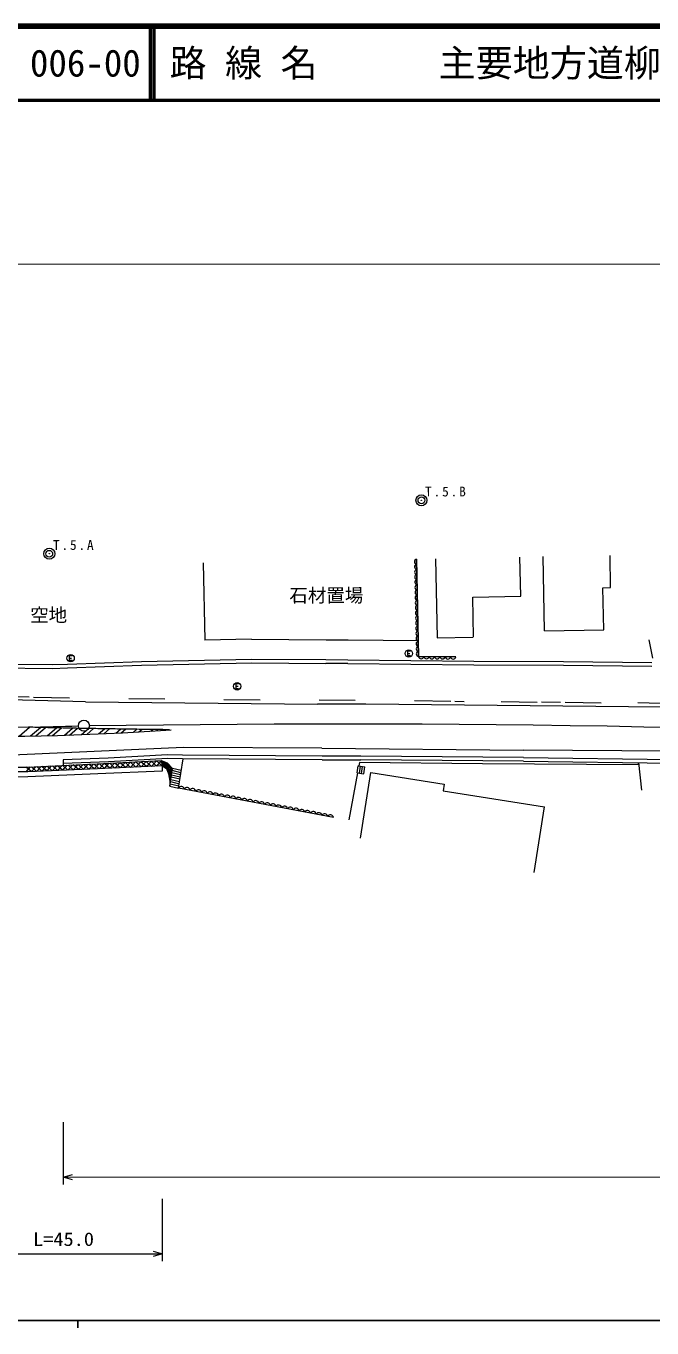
# Model space of a CAD drawing. Units: millimetres, scale not verified. Extents: x 40000 to 680000, y 20000 to 380000.
# Drawn here: x 160992 to 245534, y 204000 to 380000 of the extents above; entities that cross this region are included whole.
import ezdxf
from ezdxf.enums import TextEntityAlignment as Align

# ---------------------------------------------------------------- set-up
doc = ezdxf.new("R2010")
doc.units = ezdxf.units.MM
doc.header["$LTSCALE"] = 1000
doc.linetypes.add('CHAIN', pattern=[18.5, 12, -1.5, 3.5, -1.5])
for name, color, linetype, lineweight in [('M-BGD', 7, 'Continuous', 13), ('M-BMK', 2, 'CHAIN', 13), ('M-BMK-SRVR', 3, 'Continuous', 13), ('M-STR-HTXT', 7, 'Continuous', 13), ('M-STR-STRC', 7, 'Continuous', 13), ('M-TTL', 2, 'Continuous', 140), ('M-TTL-BAND', 7, 'Continuous', 25), ('M-TTL-LINE', 7, 'Continuous', 50)]:
    doc.layers.add(name, color=color, linetype=linetype, lineweight=lineweight)
doc.layers.add('M-TTL-TXT', color=7, linetype='Continuous')
doc.styles.add('ＭＳ ゴシック', font='')
doc.styles.get('ＭＳ ゴシック').set_extended_font_data('MS Gothic')

msp = doc.modelspace()

# ---------------------------------------------------------------- linework, layer by layer
at = {"layer": 'M-BGD'}
for p, q in [((227817, 302928), (227706, 308213)), ((231042, 298247), (230853, 308272)), ((239958, 304093), (239876, 308442)), ((184924, 307430), (185143, 296981)), ((213737, 307920), (214013, 294772)), ((214013, 294772), (213737, 307920)), ((216278, 307974), (216502, 297301)), ((221322, 302792), (227817, 302928)), ((221435, 297405), (221322, 302792)), ((238911, 304073), (239958, 304093)), ((239018, 298397), (238911, 304073)), ((231042, 298247), (239018, 298397)), ((191448, 297106), (185143, 296981)), ((191448, 297106), (201530, 297044)), ((201530, 297044), (204489, 297014)), ((204489, 297014), (213968, 296922)), ((216502, 297301), (221355, 297403)), ((245655, 294541), (245179, 297015)), ((166581, 293726), (176593, 294111)), ((167209, 294870), (166819, 294869)), ((166819, 294869), (166820, 294259)), ((166820, 294544), (167150, 294545)), ((166820, 294259), (167210, 294260)), ((176593, 294111), (191466, 294405)), ((191466, 294405), (201502, 294344)), ((201502, 294344), (204462, 294314)), ((204462, 294314), (221471, 294149)), ((212899, 295497), (212509, 295497)), ((212509, 295497), (212509, 294887)), ((212509, 295172), (212839, 295172)), ((212509, 294887), (212899, 294887)), ((214013, 294772), (219033, 294723)), ((219033, 294723), (214013, 294772)), ((221471, 294149), (233582, 294082)), ((233582, 294082), (245532, 293968)), ((154520, 293239), (164575, 293169)), ((154531, 293739), (164570, 293669)), ((164570, 293669), (166581, 293726)), ((164575, 293169), (166598, 293226)), ((166598, 293226), (176608, 293612)), ((176608, 293612), (191469, 293905)), ((191469, 293905), (201499, 293844)), ((204458, 293814), (201499, 293844)), ((204458, 293814), (221468, 293649)), ((221468, 293649), (233578, 293582)), ((233578, 293582), (245528, 293468)), ((189699, 291065), (189309, 291065)), ((189309, 291065), (189309, 290455)), ((189309, 290740), (189639, 290740)), ((189309, 290455), (189699, 290455)), ((169014, 288653), (156681, 288966)), ((169014, 288653), (200356, 288349)), ((206899, 288318), (200356, 288349)), ((246823, 287912), (206899, 288318)), ((160061, 284003), (161462, 285214)), ((161610, 285210), (161317, 285218)), ((161903, 285202), (161610, 285210)), ((161614, 284026), (162943, 285175)), ((162196, 285195), (161903, 285202)), ((162489, 285187), (162196, 285195)), ((162315, 284039), (163610, 285158)), ((162782, 285179), (162489, 285187)), ((163075, 285172), (162782, 285179)), ((163368, 285164), (163075, 285172)), ((163661, 285157), (163368, 285164)), ((163954, 285150), (163661, 285157)), ((163880, 284072), (165096, 285123)), ((164247, 285143), (163954, 285150)), ((164540, 285136), (164247, 285143)), ((164834, 285129), (164540, 285136)), ((165127, 285123), (164834, 285129)), ((165420, 285116), (165127, 285123)), ((164586, 284089), (165765, 285108)), ((165713, 285109), (165420, 285116)), ((166006, 285103), (165713, 285109)), ((166299, 285097), (166006, 285103)), ((166163, 284133), (167254, 285077)), ((166592, 285090), (166299, 285097)), ((166885, 285084), (166592, 285090)), ((166876, 284155), (167925, 285063)), ((167178, 285078), (166885, 285084)), ((167471, 285072), (167178, 285078)), ((167764, 285066), (167471, 285072)), ((168058, 285060), (167764, 285066)), ((168351, 285055), (168058, 285060)), ((168644, 285049), (168351, 285055)), ((168465, 284210), (169419, 285034)), ((168937, 285043), (168644, 285049)), ((169230, 285038), (168937, 285043)), ((169183, 284237), (170091, 285022)), ((169523, 285033), (169230, 285038)), ((169816, 285027), (169523, 285033)), ((170109, 285022), (169816, 285027)), ((170402, 285017), (170109, 285022)), ((170696, 285012), (170402, 285017)), ((170989, 285007), (170696, 285012)), ((170785, 284303), (171587, 284996)), ((171282, 285002), (170989, 285007)), ((171575, 284997), (171282, 285002)), ((171509, 284335), (172261, 284985)), ((171868, 284992), (171575, 284997)), ((172161, 284987), (171868, 284992)), ((172454, 284982), (172161, 284987)), ((172747, 284978), (172454, 284982)), ((173041, 284973), (172747, 284978)), ((173334, 284968), (173041, 284973)), ((173124, 284412), (173760, 284962)), ((173627, 284964), (173334, 284968)), ((173920, 284959), (173627, 284964)), ((173854, 284449), (174435, 284952)), ((174213, 284955), (173920, 284959)), ((174506, 284951), (174213, 284955)), ((174799, 284946), (174506, 284951)), ((175092, 284942), (174799, 284946)), ((175386, 284938), (175092, 284942)), ((175679, 284933), (175386, 284938)), ((175483, 284538), (175936, 284930)), ((175972, 284929), (175679, 284933)), ((176265, 284925), (175972, 284929)), ((176219, 284581), (176612, 284920)), ((176558, 284921), (176265, 284925)), ((176851, 284917), (176558, 284921)), ((177144, 284913), (176851, 284917)), ((177437, 284909), (177144, 284913)), ((177731, 284905), (177437, 284909)), ((178024, 284901), (177731, 284905)), ((177862, 284682), (178114, 284900)), ((178317, 284897), (178024, 284901)), ((178610, 284893), (178317, 284897)), ((178604, 284730), (178791, 284891)), ((178903, 284890), (178610, 284893)), ((179196, 284886), (178903, 284890)), ((179489, 284882), (179196, 284886)), ((179783, 284878), (179489, 284882)), ((180076, 284875), (179783, 284878)), ((180369, 284871), (180076, 284875)), ((182265, 282474), (142604, 280723)), ((200923, 282365), (182265, 282474)), ((200923, 282365), (228181, 282096)), ((248086, 281955), (228181, 282096)), ((161014, 279188), (161614, 279844)), ((161147, 279823), (170594, 280249)), ((161712, 279211), (162322, 279876)), ((162395, 279240), (161729, 279849)), ((162418, 279241), (163029, 279908)), ((163102, 279270), (162435, 279881)), ((163123, 279271), (163736, 279940)), ((163810, 279300), (163141, 279913)), ((163829, 279301), (164443, 279972)), ((164517, 279330), (163846, 279945)), ((164534, 279331), (165151, 280004)), ((165225, 279360), (164552, 279977)), ((165240, 279361), (165858, 280036)), ((165932, 279390), (165257, 280008)), ((165945, 279391), (166565, 280068)), ((166640, 279420), (165963, 280040)), ((172101, 281037), (165990, 280784)), ((165990, 280784), (166016, 280043)), ((172125, 280538), (166008, 280284)), ((166651, 279421), (167272, 280099)), ((167347, 279451), (166668, 280072)), ((167356, 279451), (167979, 280131)), ((168054, 279481), (167374, 280104)), ((168062, 279481), (168687, 280163)), ((168762, 279511), (168079, 280136)), ((168767, 279511), (169394, 280195)), ((169469, 279541), (168785, 280168)), ((169473, 279541), (170101, 280227)), ((170177, 279571), (169490, 280200)), ((170178, 279571), (170810, 280260)), ((170884, 279601), (170196, 280231)), ((170594, 280249), (179248, 280692)), ((179361, 279974), (170660, 279591)), ((170884, 279601), (171521, 280297)), ((171590, 279632), (170899, 280265)), ((171590, 279632), (172232, 280333)), ((172297, 279663), (171601, 280301)), ((180116, 281472), (172101, 281037)), ((180128, 280972), (172125, 280538)), ((172297, 279663), (172944, 280370)), ((173003, 279694), (172302, 280337)), ((173003, 279694), (173655, 280406)), ((173710, 279725), (173003, 280373)), ((174416, 279756), (173704, 280408)), ((173710, 279725), (174366, 280442)), ((175122, 279787), (174405, 280444)), ((174416, 279756), (175078, 280479)), ((175829, 279819), (175106, 280480)), ((175122, 279787), (175789, 280515)), ((176535, 279850), (175808, 280516)), ((175829, 279819), (176500, 280551)), ((177242, 279881), (176509, 280552)), ((176535, 279850), (177211, 280588)), ((177948, 279912), (177210, 280588)), ((177242, 279881), (177923, 280624)), ((178655, 279943), (177911, 280624)), ((177948, 279912), (178634, 280661)), ((179361, 279974), (178612, 280659)), ((178655, 279943), (179262, 280606)), ((179248, 280692), (179361, 279974)), ((179248, 280692), (180071, 280377)), ((179361, 279974), (179372, 279277)), ((179361, 279974), (179957, 279619)), ((180071, 280377), (180789, 279634)), ((182136, 281454), (180116, 281472)), ((182131, 280954), (180128, 280972)), ((181593, 276984), (182195, 280953)), ((200985, 280802), (182131, 280954)), ((200989, 281303), (182136, 281454)), ((200985, 280802), (206205, 280807)), ((206209, 281307), (200989, 281303)), ((205722, 279037), (205857, 279980)), ((205857, 279980), (206748, 279853)), ((206024, 280444), (205937, 279969)), ((206019, 278995), (206153, 279938)), ((222667, 280259), (206024, 280444)), ((228197, 280629), (206205, 280807)), ((228202, 281129), (206209, 281307)), ((206316, 278952), (206450, 279896)), ((206613, 278910), (206748, 279853)), ((243722, 280109), (222667, 280259)), ((228197, 280629), (248232, 280365)), ((228202, 281129), (248236, 280865)), ((243723, 280113), (243727, 280427)), ((243727, 280427), (244113, 276722)), ((141008, 279676), (161147, 279823)), ((161231, 279190), (159434, 279174)), ((161249, 278491), (159440, 278474)), ((161687, 279210), (161019, 279822)), ((170660, 279591), (161231, 279190)), ((170691, 278892), (161249, 278491)), ((179372, 279277), (170691, 278892)), ((179957, 279619), (180251, 278930)), ((180251, 278930), (180420, 277931)), ((180421, 277258), (180789, 279634)), ((180559, 278150), (181731, 277876)), ((181770, 278176), (180605, 278448)), ((181816, 278472), (180651, 278745)), ((181862, 278769), (180697, 279041)), ((181908, 279065), (180743, 279338)), ((181954, 279362), (180789, 279634)), ((205765, 279031), (204601, 272700)), ((205722, 279037), (206613, 278910)), ((206174, 270234), (207566, 279104)), ((207566, 279104), (217486, 277526)), ((180420, 277931), (180421, 277258)), ((180421, 277258), (181593, 276984)), ((180468, 277555), (181639, 277281)), ((180513, 277853), (181685, 277579)), ((202503, 272996), (181593, 276984)), ((202503, 272996), (181593, 276984)), ((217486, 277526), (217344, 276623)), ((217344, 276623), (231006, 274450)), ((229615, 265579), (231006, 274450))]:
    msp.add_line(p, q, dxfattribs=at)
for centre in [(167015, 294544), (212704, 295172), (189504, 290740)]:
    msp.add_circle(centre, 498, dxfattribs=at)
for centre, radius, start, end in [((213798, 307575), 350, 99.99709, 262.4023), ((213812, 306883), 350, 99.99709, 262.4023), ((213827, 306191), 350, 99.99709, 262.4023), ((213841, 305499), 350, 99.99709, 262.4023), ((213856, 304807), 350, 99.99709, 262.4023), ((213870, 304115), 350, 99.99709, 262.4023), ((213885, 303423), 350, 99.99709, 262.4023), ((213899, 302731), 350, 99.99709, 262.4023), ((213914, 302039), 350, 99.99709, 262.4023), ((213928, 301347), 350, 99.99709, 262.4023), ((213943, 300655), 350, 99.99709, 262.4023), ((213957, 299963), 350, 99.99709, 262.4023), ((213972, 299271), 350, 99.99709, 262.4023), ((213986, 298579), 350, 99.99709, 262.4023), ((214001, 297887), 350, 99.99709, 262.4023), ((214016, 297195), 350, 99.99709, 262.4023), ((214030, 296503), 350, 99.99709, 262.4023), ((214044, 295811), 350, 99.99709, 262.4023), ((214059, 295119), 350, 99.99709, 262.4023), ((214372, 294832), 364, 189.61177, 349.27516), ((215089, 294825), 364, 189.61177, 349.27516), ((215806, 294818), 364, 189.61177, 349.27516), ((216523, 294811), 364, 189.61177, 349.27516), ((217240, 294804), 364, 189.61177, 349.27516), ((217957, 294797), 364, 189.61177, 349.27516), ((218675, 294790), 364, 189.61177, 349.27516), ((155656, 633329), 349354, 262.55348, 274.09651), ((179360, 280312), 202, 0.05208, 113.82057), ((179161, 280316), 202, 0.05208, 53.22929), ((179260, 280143), 202, 0.05208, 77.47493), ((179358, 279969), 202, 0.05208, 98.02678), ((179159, 279974), 202, 0.05208, 17.75365), ((179457, 279796), 202, 0.05208, 118.46019), ((179459, 280139), 202, 0.05208, 118.46019), ((179262, 280486), 202, 0.05208, 47.71065), ((179558, 279966), 202, 0.05208, 118.46019), ((179560, 280308), 202, 0.05208, 118.46019), ((179656, 279792), 202, 0.05208, 118.46019), ((179658, 280135), 202, 0.05208, 118.46019), ((179461, 280482), 202, 0.05208, 15.688), ((179757, 279961), 202, 0.05208, 118.46019), ((179759, 280304), 202, 96.29881, 118.46019), ((179856, 279788), 202, 0.05208, 118.46019), ((179858, 280131), 202, 0.05208, 118.46019), ((179957, 279957), 202, 0.05208, 118.46019), ((179759, 280304), 202, 0.05208, 41.8098), ((180055, 279784), 202, 0.05208, 118.46019), ((180057, 280127), 202, 68.60701, 118.46019), ((180156, 279953), 202, 0.05208, 118.46019), ((180255, 279780), 202, 0.05208, 118.46019), ((180057, 280127), 202, 0.05208, 19.37782), ((180454, 279776), 202, 89.4442, 118.46019), ((179755, 279619), 202, 0.05208, 118.46019), ((179955, 279615), 202, 2.20409, 118.46019), ((180053, 279441), 202, 63.61345, 118.46019), ((179885, 279588), 203, 315.74996, 9.35448), ((180032, 279244), 203, 315.74996, 90.51021), ((180154, 279611), 202, 4.35774, 118.46019), ((180253, 279438), 202, 68.73308, 113.34056), ((180180, 278899), 203, 315.74996, 90.51021), ((180074, 279465), 203, 315.74996, 51.25664), ((180221, 279121), 203, 315.74996, 90.51021), ((180353, 279607), 202, 6.5161, 118.46019), ((180115, 279686), 203, 315.74996, 342.47984), ((180262, 279342), 203, 315.74996, 90.51021), ((180138, 278678), 203, 328.6458, 50.48659), ((180285, 278334), 203, 315.74996, 80.74336), ((180327, 278555), 203, 315.74996, 90.51021), ((180244, 278112), 203, 324.34532, 54.7871), ((180368, 278776), 203, 315.74996, 90.51021), ((180452, 279434), 202, 75.34755, 106.72612), ((180409, 278998), 203, 315.74996, 90.51021), ((180433, 277989), 203, 51.50411, 90.51021), ((180303, 279563), 203, 315.74996, 18.83092), ((180450, 279219), 203, 315.74996, 90.51021), ((180553, 279603), 202, 62.87727, 118.46019), ((180474, 278211), 203, 53.75469, 90.51021), ((180515, 278432), 203, 55.96016, 90.51021), ((180557, 278653), 203, 58.1263, 90.51021), ((180492, 279440), 203, 315.74996, 69.38454), ((180598, 278874), 203, 60.25801, 90.51021), ((180639, 279096), 203, 62.35976, 90.51021), ((180533, 279661), 203, 315.74996, 351.98595), ((180680, 279317), 203, 64.43547, 90.51021), ((180553, 279603), 202, 8.6823, 25.10759), ((180391, 277768), 203, 49.20189, 83.81874), ((180350, 277547), 203, 46.84026, 69.76888), ((181959, 276797), 411, 5.4619, 152.94151), ((182733, 276649), 411, 5.4619, 152.94151), ((183508, 276502), 411, 5.4619, 152.94151), ((184282, 276354), 411, 5.4619, 152.94151), ((185057, 276206), 411, 5.4619, 152.94151), ((185831, 276059), 411, 5.4619, 152.94151), ((186606, 275911), 411, 5.4619, 152.94151), ((187380, 275763), 411, 5.4619, 152.94151), ((188154, 275616), 411, 5.4619, 152.94151), ((188929, 275468), 411, 5.4619, 152.94151), ((189703, 275320), 411, 5.4619, 152.94151), ((190478, 275172), 411, 5.4619, 152.94151), ((191252, 275025), 411, 5.4619, 152.94151), ((192027, 274877), 411, 5.4619, 152.94151), ((192801, 274729), 411, 5.4619, 152.94151), ((193575, 274582), 411, 5.4619, 152.94151), ((194350, 274434), 411, 5.4619, 152.94151), ((195124, 274286), 411, 5.4619, 152.94151), ((195899, 274138), 411, 5.4619, 152.94151), ((196673, 273991), 411, 5.4619, 152.94151), ((197448, 273843), 411, 5.4619, 152.94151), ((198222, 273695), 411, 5.4619, 152.94151), ((198996, 273548), 411, 5.4619, 152.94151), ((199771, 273400), 411, 5.4619, 152.94151), ((200545, 273252), 411, 5.4619, 152.94151), ((201320, 273105), 411, 5.4619, 152.94151), ((202094, 272957), 411, 5.4619, 152.94151)]:
    msp.add_arc(centre, radius, start, end, dxfattribs=at)
at = {"layer": 'M-BMK'}
for p, q in [((159504, 285239), (162921, 285260)), ((162921, 285260), (166338, 285341)), ((166338, 285341), (167197, 285366)), ((167197, 285366), (168066, 285392)), ((169548, 285434), (174537, 285484)), ((174537, 285484), (179537, 285532)), ((179537, 285532), (184527, 285577)), ((184527, 285577), (189526, 285616)), ((189526, 285616), (194516, 285649)), ((194516, 285649), (199515, 285672)), ((199515, 285672), (204505, 285686)), ((204505, 285686), (209504, 285687)), ((209504, 285687), (214494, 285674)), ((214494, 285674), (219493, 285645)), ((219493, 285645), (224482, 285600)), ((224482, 285600), (229481, 285540)), ((229481, 285540), (234470, 285466)), ((234470, 285466), (239468, 285381)), ((239468, 285381), (244457, 285285)), ((244457, 285285), (249456, 285181))]:
    msp.add_line(p, q, dxfattribs=at)
at = {"layer": 'M-BMK-SRVR'}
for centre, radius in [((214397, 315889), 746), ((214397, 315889), 458), ((214397, 315889), 22.5), ((164126, 308664), 746), ((164126, 308664), 458), ((164126, 308664), 22.5), ((168802, 285413), 746)]:
    msp.add_circle(centre, radius, dxfattribs=at)
at = {"layer": 'M-STR-HTXT'}
for p, q in [((122861, 347769), (546201, 347982)), ((166015, 231807), (166019, 223400)), ((166019, 224400), (167269, 224757)), ((166019, 224400), (528624, 224583)), ((167269, 224041), (166019, 224400)), ((179432, 213036), (179427, 221444)), ((136465, 214015), (179431, 214036)), ((178181, 214395), (179431, 214036)), ((179431, 214036), (178181, 213680))]:
    msp.add_line(p, q, dxfattribs=at)
at = {"layer": 'M-STR-STRC'}
for p, q in [((158339, 289412), (161400, 289309)), ((161978, 289286), (166867, 289199)), ((174853, 289087), (179757, 289037)), ((187719, 288960), (192628, 288912)), ((205442, 288813), (200584, 288865)), ((218350, 288680), (213463, 288767)), ((220151, 288628), (218921, 288677)), ((230043, 288564), (225165, 288621)), ((233175, 288551), (230618, 288598)), ((238673, 288461), (233793, 288552)), ((246712, 288403), (243611, 288496))]:
    msp.add_line(p, q, dxfattribs=at)
at = {"layer": 'M-TTL'}
msp.add_line((680000, 380000), (40000, 380000), dxfattribs=at)
at = {"layer": 'M-TTL-BAND'}
for p, q in [((40000, 205000), (579000, 205000)), ((168000, 205000), (168000, 204000))]:
    msp.add_line(p, q, dxfattribs=at)
at = {"layer": 'M-TTL-LINE'}
for p, q in [((177750, 380000), (177750, 370000)), ((178250, 380000), (178250, 370000)), ((40000, 370000), (680000, 370000))]:
    msp.add_line(p, q, dxfattribs=at)

# ---------------------------------------------------------------- texts
at = {"layer": 'M-BGD', "style": 'ＭＳ ゴシック'}
for s, p in [('石材置場', (196553, 301560)), ('空地', (161546, 298910))]:
    msp.add_text(s, height=1833, rotation=0.055, dxfattribs=at).set_placement(p, align=Align.BOTTOM_LEFT)
at = {"layer": 'M-BMK-SRVR', "char_height": 1320, "attachment_point": 7, "rotation": 0.055, "style": 'ＭＳ ゴシック'}
for s, insert in [('\\T1.28;T.5.B', (214897, 316390)), ('\\T1.28;T.5.A', (164625, 309164))]:
    msp.add_mtext(s, dxfattribs=dict(at, insert=insert))
at = {"layer": 'M-STR-HTXT', "style": 'ＭＳ ゴシック', "width": 1.1}
msp.add_text('ブロック積\u3000L=45.0', height=1833, rotation=0.055, dxfattribs=at).set_placement((145438, 214519), align=Align.BOTTOM_LEFT)
at = {"layer": 'M-TTL-TXT', "style": 'ＭＳ ゴシック'}
for s, p in [('006-00', (161521, 375000)), ('路 線 名', (180380, 375000)), ('主要地方道柳井上関線', (216734, 375000))]:
    msp.add_text(s, height=3666, dxfattribs=at).set_placement(p, align=Align.MIDDLE_LEFT)

doc.saveas('drawing.dxf')
